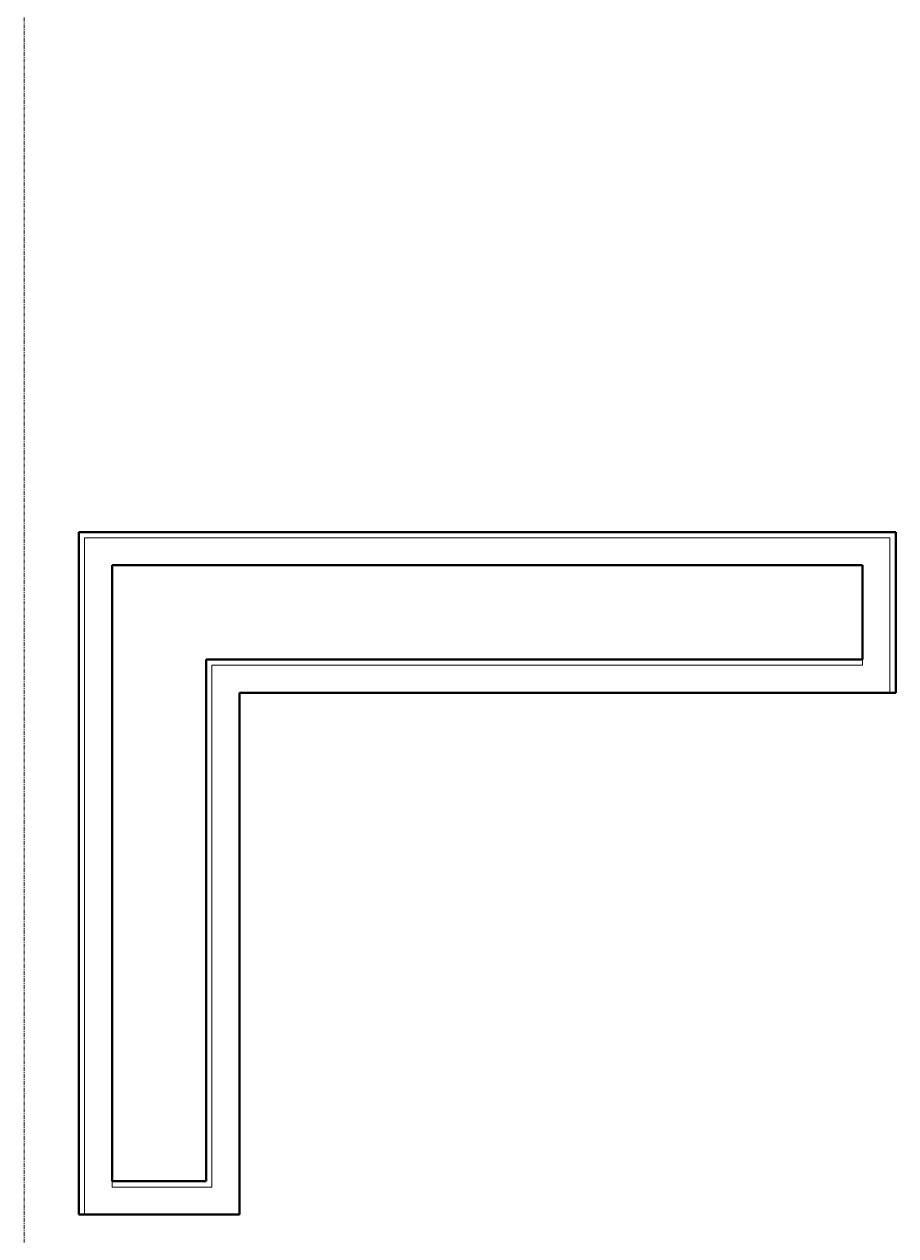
# Model space of a CAD drawing. Header units: inches. Extents: x -4235 to -464, y 9706 to 12338.
# Drawn here: x -3154.3 to -3043.1, y 10854.7 to 11009.2 of the extents above; entities that cross this region are included whole.
import ezdxf

# ---------------------------------------------------------------- set-up
doc = ezdxf.new("R2010")
doc.units = ezdxf.units.IN
doc.header["$MEASUREMENT"] = 0
doc.linetypes.add('Grid Line 1_2_', pattern=[0.875, 0.5, -0.125, 0.125, -0.125])
for name, color, linetype, lineweight in [('A-WALL', 113, 'Continuous', 13), ('A-WALL-6', 113, 'Continuous', 50), ('S-GRID-1', 1, 'Grid Line 1_2_', 9)]:
    doc.layers.add(name, color=color, linetype=linetype, lineweight=lineweight)

msp = doc.modelspace()

# ---------------------------------------------------------------- linework, layer by layer
at = {"layer": 'A-WALL'}
for p, q in [((-3146.62, 10943.69), (-3043.87, 10943.69)), ((-3146.62, 10857.39), (-3146.62, 10943.69)), ((-3043.87, 10923.94), (-3043.87, 10943.69)), ((-3047.37, 10927.44), (-3047.37, 10928.19)), ((-3130.37, 10927.44), (-3047.37, 10927.44)), ((-3130.37, 10860.89), (-3130.37, 10927.44)), ((-3143.12, 10860.89), (-3143.12, 10861.64)), ((-3130.37, 10860.89), (-3143.12, 10860.89))]:
    msp.add_line(p, q, dxfattribs=at)
at = {"layer": 'A-WALL-6'}
for p, q in [((-3147.37, 10944.44), (-3043.12, 10944.44)), ((-3147.37, 10857.39), (-3147.37, 10944.44)), ((-3043.12, 10944.44), (-3043.12, 10923.94)), ((-3047.37, 10940.19), (-3143.12, 10940.19)), ((-3143.12, 10940.19), (-3143.12, 10861.64)), ((-3047.37, 10928.19), (-3047.37, 10940.19)), ((-3131.12, 10928.19), (-3047.37, 10928.19)), ((-3131.12, 10861.64), (-3131.12, 10928.19)), ((-3043.12, 10923.94), (-3126.87, 10923.94)), ((-3126.87, 10923.94), (-3126.87, 10857.39)), ((-3143.12, 10861.64), (-3131.12, 10861.64)), ((-3126.87, 10857.39), (-3147.37, 10857.39))]:
    msp.add_line(p, q, dxfattribs=at)
at = {"layer": 'S-GRID-1'}
msp.add_line((-3154.32, 9836.18), (-3154.32, 12288.89), dxfattribs=at)

doc.saveas('drawing.dxf')
